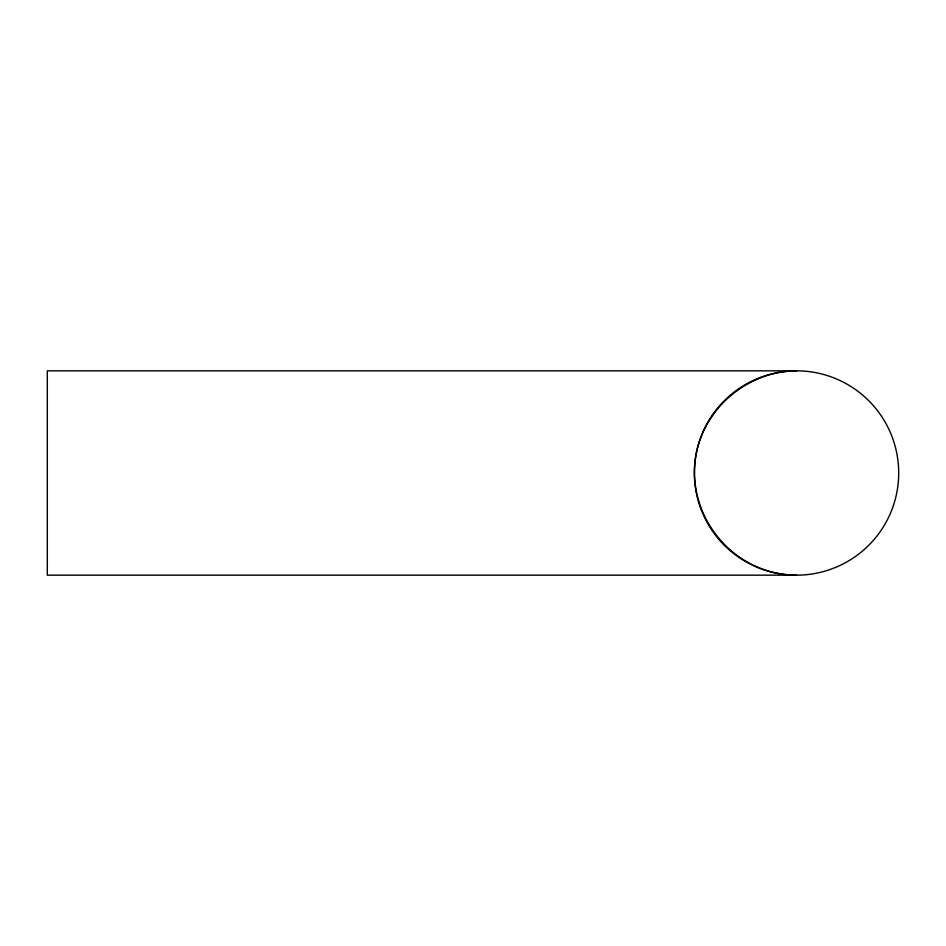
<?xml version="1.0" encoding="UTF-8"?>
<svg xmlns="http://www.w3.org/2000/svg" width="946" height="946" viewBox="0 0 946 946"><rect width="100%" height="100%" fill="white"/><g stroke="black" fill="none" stroke-linecap="round" stroke-linejoin="round"><path stroke-width="1.42" d="M697.841 446.559C680.824 510.332 730.525 575.109 796.532 575.168L47.3 575.168L47.3 370.832L796.532 370.832C751.361 371.08 709.784 402.996 697.841 446.559M724.293 545.239A102.168 102.168 0 0 0 895.223 499.441A102.168 102.168 0 0 0 770.091 374.309A102.168 102.168 0 0 0 724.293 545.239"/></g></svg>
